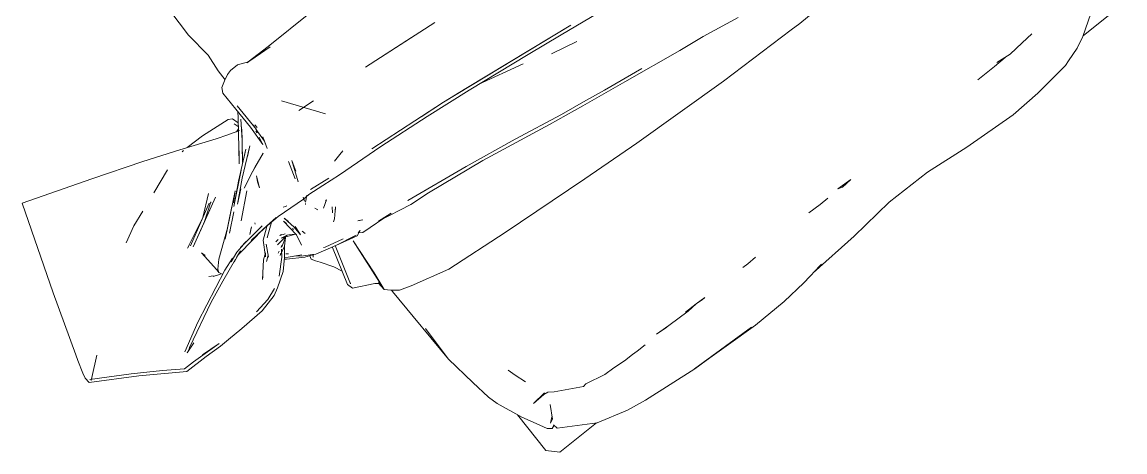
# Model space of a CAD drawing. Header units: millimetres. Extents: x 0 to 57242, y -59538 to 11130.
# Drawn here: x 11438 to 12769, y -1635 to -1116 of the extents above; entities that cross this region are included whole.
import ezdxf

# ---------------------------------------------------------------- set-up
doc = ezdxf.new("R2010")
doc.units = ezdxf.units.MM
doc.layers.add('G-IMPT', color=8, linetype='Continuous', lineweight=9)
doc.layers.add('I-FURN', color=30, linetype='Continuous', lineweight=9)

# ---------------------------------------------------------------- blocks, each defined once
blk = doc.blocks.new('LR1190_SOFA_19 - SOFA_ICV_DXF-1032981-Level 0')
at = {"layer": 'G-IMPT'}
for p, q in [((1750.8, 244.3), (1752.7, 183.3)), ((1752.7, 183.3), (1749, 149.5)), ((1749, 149.5), (1751.5, 127.3)), ((2035.8, 149.9), (1951.8, 120.5)), ((2073.9, 41.7), (2035.8, 149.9)), ((1751.5, 113.7), (1751.5, 127.3)), ((1890.8, 98.3), (1951.8, 120.5)), ((1620.2, 113.1), (1685.8, 112.6)), ((1718.1, 113.3), (1684.2, 111.2)), ((1684.2, 111.2), (1706.1, 112.5)), ((1716.2, 113.2), (1685.8, 112.6)), ((1718.1, 113.3), (1706.1, 112.5)), ((1715.9, 113.1), (1728.4, 118.4)), ((1718.1, 113.3), (1715.9, 113.1)), ((1739.4, 118.6), (1728.4, 118.4)), ((1745.1, 116.8), (1739.4, 118.6)), ((1745.1, 116.8), (1752.7, 113.1)), ((1760.4, 108.9), (1752.7, 113.1)), ((1760.4, 108.9), (1763.6, 102.7)), ((1763.5, 78.1), (1763.6, 102.7)), ((1890.8, 98.3), (1846.9, 81.6)), ((1759.1, 43), (1759.8, 79.9)), ((1804.1, 64.6), (1846.9, 81.6)), ((1763.5, 78.1), (1763.1, 50.1)), ((1767.6, 68.3), (1763.5, 73.7)), ((1801.2, 23.7), (1767.6, 68.3)), ((1773.8, 71.2), (1771.4, 63.3)), ((1773.8, 71.2), (1778.6, 73.8)), ((1815.1, 77.7), (1778.6, 73.8)), ((1815.1, 77.7), (1838.2, 78.1)), ((1844.1, 78.2), (1846, 78)), ((1903.9, 60.4), (1873.5, 71.7)), ((1781, 43.5), (1766.3, 64.5)), ((1773.1, 54.5), (1766.3, 64.5)), ((1772.9, 54.5), (1781, 43.5)), ((1772.9, 54.5), (1797.3, 22.7)), ((1781, 43.5), (1773.1, 54.5)), ((1774.1, 59.7), (1775.9, 65.4)), ((1775.9, 57.3), (1780, 56.1)), ((1776, 54.9), (1790.5, 59.6)), ((1780, 56.1), (1776, 54.9)), ((1804.1, 64.6), (1790.5, 59.6)), ((1714, 51.5), (1682.4, 6.2)), ((1757.2, 48.7), (1757.3, 44.5)), ((1759.1, 43), (1759.2, 49.9)), ((1759.6, 44.2), (1760.6, 26.2)), ((1761.1, 42), (1761.1, 39.7)), ((1763.1, 50.1), (1764.4, 24.4)), ((1781, 43.5), (1797.3, 22.7)), ((1947.4, 44.4), (1927.8, 51.6)), ((1947.4, 44.4), (1967.3, 34)), ((2099.2, -33.8), (2073.9, 41.7)), ((1704.8, 29.3), (1683.9, 27.2)), ((1763.3, 17.1), (1758.9, 31.4)), ((1762.4, 33.7), (1764.4, 24.4)), ((1809.3, 7.9), (1777.9, 32.8)), ((1777.9, 32.8), (1788, 24.4)), ((1815, 7.9), (1784.2, 32.5)), ((1793.1, 25.2), (1784.2, 32.5)), ((1791.5, 36.1), (1801.2, 23.7)), ((1609.5, 20.2), (1510.5, 10.2)), ((1609.5, 20.2), (1543.8, 13.4)), ((1763.3, 17.1), (1760.6, 26.2)), ((1797.9, 4.9), (1770.9, 15.8)), ((1770.9, 15.8), (1789.5, 8.4)), ((1838.4, -12.5), (1804.1, 16.3)), ((1876, 0.1), (1852.7, 18.9)), ((1797.9, 4.9), (1789.5, 8.4)), ((1797.9, 4.9), (1808.7, -0.1)), ((1809.3, 7.9), (1833.3, -13.3)), ((1815, 7.9), (1838.4, -12.5)), ((1860.9, -28.3), (1825.6, 1.3)), ((1825.6, 1.3), (1835.9, -8.9)), ((1848.7, 10.2), (1907.2, -19.9)), ((1848.7, 10.2), (1878.4, -5.3)), ((1878.4, -5.3), (1856.7, 9.2)), ((1856.7, 9.2), (1857.6, 8.3)), ((1908.7, -17.1), (1859.1, 9.1)), ((1876, 0.1), (1859.1, 9.1)), ((1913.5, -16.9), (1876, 0.1)), ((1908.7, -17.1), (1876, 0.1)), ((1749.3, -12.8), (1753.5, -25.6)), ((1749.3, -12.8), (1759.2, -37.7)), ((1753.2, -11.1), (1759.8, -32.5)), ((1793.9, -0.7), (1800.3, -14.1)), ((1793.9, -0.7), (1797.6, -6.9)), ((1800.3, -14.1), (1797.6, -6.9)), ((1815, -3), (1808.7, -0.1)), ((1842.3, -31.8), (1814.6, -7.6)), ((1818.7, -1.1), (1833.3, -13.3)), ((1860.9, -28.3), (1840.2, -11.1)), ((1871.5, -36.9), (1840.2, -11.1)), ((1882.7, -7.2), (1878.4, -5.3)), ((1907.2, -19.9), (1878.4, -5.3)), ((1862.7, -34.5), (1842.5, -17.8)), ((1913.5, -16.9), (1909.9, -15.6)), ((1862.7, -34.5), (1859.9, -32.4)), ((1860.9, -28.3), (1871.5, -36.9)), ((1860.9, -28.3), (1892.3, -51.2)), ((1902.3, -37.1), (1904, -32)), ((1904, -32), (1902.3, -59.7)), ((2101.5, -41), (2099.2, -33.8)), ((1699.3, -42.9), (1694, -41.9)), ((1709.5, -45.4), (1699.3, -42.9)), ((1787.9, -51.9), (1789.7, -51.2)), ((1792.4, -50.4), (1789.7, -51.2)), ((1826.1, -52.1), (1863, -56.1)), ((1830.9, -44), (1831.6, -45.1)), ((1837.1, -44.9), (1844.5, -50.8)), ((1838.2, -45.8), (1844.5, -50.8)), ((1892.3, -51.2), (1900.6, -59.8)), ((2103.9, -69.7), (2079.6, -50.2)), ((2079.6, -50.2), (2098.3, -65.1)), ((2106.5, -56.4), (2101.5, -41)), ((1664.9, -61.9), (1562, -71.6)), ((1654.6, -66.2), (1588.5, -72.9)), ((1654.6, -66.2), (1715, -61.9)), ((1715, -61.9), (1738.7, -59.5)), ((1727.7, -57.2), (1753.3, -54.3)), ((1758.8, -57.6), (1738.7, -59.5)), ((1758.8, -57.6), (1767.3, -57.8)), ((1761.1, -56.7), (1767.4, -62.2)), ((1766, -55.8), (1767.8, -60.8)), ((1766.3, -57.6), (1767.8, -60.8)), ((1804, -55.4), (1767.3, -57.8)), ((1768.5, -63.4), (1769.3, -64.4)), ((1799.6, -61.3), (1797.2, -77.3)), ((1799.6, -61.3), (1798, -67.7)), ((1800.6, -86.5), (1802.5, -63.7)), ((1801.6, -68), (1802.5, -63.7)), ((1828, -56), (1804, -55.4)), ((1806.8, -54.9), (1847.6, -57.8)), ((1806.8, -54.9), (1828, -56)), ((1814.7, -55.7), (1830.7, -67.1)), ((1822.1, -56), (1823.7, -57)), ((1836, -66.5), (1823.7, -57)), ((1847.6, -57.8), (1828, -56)), ((1828, -56), (1867.5, -61)), ((1836, -66.5), (1846.4, -83.9)), ((1870.2, -58), (1853.1, -54.7)), ((1853.1, -54.7), (1863, -56.1)), ((1874.4, -62.8), (1865.5, -59.6)), ((1870.7, -61.3), (1867.5, -61)), ((1870.2, -58), (1882.7, -62.6)), ((1870.7, -61.3), (1879.8, -65.3)), ((1876.4, -63.5), (1905.1, -74.9)), ((1878.7, -60.4), (1894.9, -66.1)), ((1894.9, -66.1), (1959.5, -94.6)), ((1900.1, -68.4), (1902.3, -63.6)), ((1902.3, -63.6), (1900.6, -59.8)), ((1910.8, -63.1), (1902, -66.2)), ((1902.3, -63.6), (1902.3, -59.7)), ((1914.8, -59.9), (1909.9, -62.9)), ((2103.9, -69.7), (2098.3, -65.1)), ((2106.5, -56.4), (2108, -63)), ((2108, -63), (2107.5, -70.1)), ((1562, -71.6), (1384, -94.5)), ((1530.7, -75.5), (1384, -94.5)), ((1446.6, -90.2), (1529, -79.4)), ((1529, -79.4), (1588.5, -72.9)), ((1530.7, -75.5), (1562, -71.6)), ((1562, -71.6), (1594.2, -68.5)), ((1746.2, -75.9), (1755, -81.4)), ((1746.2, -75.9), (1747.9, -76.3)), ((1763.2, -74.8), (1761.6, -78.7)), ((1796.5, -86.9), (1795.6, -77.5)), ((1797.2, -77.3), (1797.1, -89.4)), ((1799.6, -79.1), (1799.6, -77.3)), ((1800.9, -85), (1817.7, -78.1)), ((1809.3, -79.7), (1812.5, -79.4)), ((1810.6, -77), (1816.7, -74.6)), ((1812.3, -79.1), (1817.7, -78.1)), ((1814.7, -74.9), (1816.7, -74.6)), ((1821.3, -77.1), (1825.3, -77.5)), ((1844, -86.5), (1836.2, -72.5)), ((1931.8, -85.7), (1905.1, -74.9)), ((2107.5, -70.1), (2055.5, -101)), ((2061.2, -93.5), (2104.6, -67.6)), ((1400.5, -96.4), (1446.6, -90.2)), ((1458.2, -95.3), (1516, -80.9)), ((1747.4, -94.3), (1742.7, -89.1)), ((1752.9, -99.8), (1742.7, -89.1)), ((1745.9, -86.9), (1749.9, -92.7)), ((1792.7, -87.1), (1791.5, -91.8)), ((1796.5, -86.9), (1797.1, -89.4)), ((1800.6, -86.5), (1803.8, -99.8)), ((1800.9, -85), (1808.2, -80.5)), ((1813.1, -80.1), (1826, -81.4)), ((1813.1, -80.7), (1823.5, -86.9)), ((1813.1, -80.7), (1820.5, -88.3)), ((1831.6, -93.8), (1820.5, -88.3)), ((1829, -98.7), (1821, -88.5)), ((1822.9, -85), (1824.8, -86.9)), ((1824.4, -81.1), (1826, -81.4)), ((1825.7, -88.8), (1831.5, -96.5)), ((1831.9, -89.9), (1829.1, -88.7)), ((1831.6, -93.8), (1829.4, -92)), ((1842.7, -84.3), (1848.9, -89.2)), ((1842.7, -84.3), (1844, -86.5)), ((1843.4, -80.1), (1850.5, -85.4)), ((1843.4, -80.1), (1846.4, -83.9)), ((1866.3, -102.8), (1850.5, -85.4)), ((1931.8, -85.7), (1986.3, -112.6)), ((1316.5, -107.6), (1400.5, -96.4)), ((1756.1, -101.8), (1752.9, -99.8)), ((1802.8, -96), (1803.8, -99.8)), ((1809.4, -113.8), (1828.3, -101.7)), ((1809.8, -111.5), (1819.2, -104.6)), ((1810.6, -109.2), (1825.3, -101.4)), ((1810.6, -109.2), (1819.2, -104.6)), ((1822.4, -98.4), (1825, -96.4)), ((1829.2, -98.9), (1825.3, -101.4)), ((1828.3, -101.7), (1830.6, -100.3)), ((1829, -98.7), (1840.8, -110.8)), ((1831.5, -96.5), (1848.1, -112.4)), ((1863.7, -100.6), (1866.3, -102.8)), ((1994.1, -113.1), (1959.5, -94.6)), ((2006.7, -133.1), (2055.5, -101)), ((2029.1, -113.9), (2061.2, -93.5)), ((1423.7, -107.2), (1390.8, -114.4)), ((1726.7, -122), (1732.1, -119.3)), ((1732.1, -119.3), (1731, -119.9)), ((1782.8, -119.4), (1759.6, -125)), ((1771.4, -125.9), (1796.7, -119.1)), ((1782.8, -119.4), (1784.8, -118.7)), ((1800.2, -117.1), (1796.7, -119.1)), ((1799.3, -118), (1809.4, -113.8)), ((1799.8, -117.8), (1801.8, -119.9)), ((1799.9, -117.2), (1801.8, -119.9)), ((1800.2, -117.1), (1809.8, -111.5)), ((1803.7, -116.2), (1805.3, -120.4)), ((1840.8, -110.8), (1858.3, -122.2)), ((1992.8, -115.7), (1978.5, -111.2)), ((1988.1, -113.8), (1986.3, -112.6)), ((1988.1, -113.8), (1992.8, -115.7)), ((2029.1, -113.9), (2007.1, -128.9)), ((1726.7, -122), (1731, -119.9)), ((1741, -130.7), (1736.3, -133.8)), ((1741, -130.7), (1737.2, -130.3)), ((1737.2, -130.3), (1744.1, -132.7)), ((1771.4, -125.9), (1744.1, -132.7)), ((1744.5, -131.7), (1771.4, -125.9)), ((1744.5, -131.7), (1759.6, -128.9)), ((1759.6, -128.9), (1771.4, -125.9)), ((1772.2, -125.4), (1786.5, -173.2)), ((1776, -125.5), (1789.8, -171.8)), ((1789.6, -144.6), (1798.7, -130.1)), ((1802.2, -125.1), (1798.7, -130.1)), ((1802.2, -125.1), (1805.3, -120.4)), ((1858.3, -122.2), (1867.3, -127)), ((1876.4, -126), (1861.9, -120.5)), ((1890.1, -132.4), (1867.3, -127)), ((1876.4, -126), (1896.4, -129)), ((1890.1, -132.4), (1922.7, -133.8)), ((1993.3, -129.1), (1955.4, -131)), ((1979.5, -129.3), (1955.4, -131)), ((1993.3, -129.1), (2007.1, -128.9)), ((1568.6, -156.2), (1644.2, -145.9)), ((1589.1, -149.3), (1669.8, -137.8)), ((1669.8, -137.8), (1643.2, -141.5)), ((1644.2, -145.9), (1669.9, -143.5)), ((1713, -135.2), (1669.9, -143.5)), ((1695, -136.8), (1736.3, -133.8)), ((1713, -135.2), (1695, -136.8)), ((1751.7, -134.4), (1758.8, -203.8)), ((1751.7, -134.4), (1756, -180.7)), ((1789.6, -144.6), (1784.8, -154.9)), ((1943.3, -134.1), (1922.7, -133.8)), ((1956, -134.6), (1943.3, -134.1)), ((1956, -134.6), (1977.4, -133.3)), ((2006.7, -133.1), (1977.4, -133.3)), ((1478.9, -172.3), (1568.6, -156.2)), ((1589.1, -149.3), (1522.3, -160.5)), ((1429.7, -176.6), (1459.8, -171.8)), ((1478.9, -172.3), (1433.3, -179.7)), ((1522.3, -160.5), (1459.8, -171.8)), ((1786.5, -173.2), (1785.8, -172.2)), ((1789.8, -171.8), (1787.8, -179)), ((1349.5, -188.6), (1401, -181.3)), ((1433.3, -179.7), (1375.8, -188.7)), ((1429.7, -176.6), (1401, -181.3)), ((1758.8, -203.8), (1756, -180.7)), ((1763.3, -191), (1787.8, -179)), ((1300.3, -200.2), (1375.8, -188.7)), ((1758.8, -203.8), (1759.6, -193.3)), ((1759.6, -193.3), (1758.9, -194.3)), ((1763.3, -191), (1759.1, -194.6)), ((1267.5, -204.6), (1220.1, -213)), ((1300.3, -200.2), (1267.5, -204.6)), ((1753.4, -209.6), (1744.9, -216.1)), ((1751.9, -251.1), (1752.8, -212.1)), ((1752.7, -210.1), (1752.8, -212.1)), ((1753.4, -209.6), (1758.8, -203.8)), ((1682.6, -233.1), (1730.7, -220.5)), ((1744.9, -216.1), (1730.7, -220.5)), ((1601.7, -241), (1682.6, -233.1)), ((1410.3, -255.6), (1486.4, -250.3)), ((1533.9, -246.4), (1486.4, -250.3)), ((1533.9, -246.4), (1601.7, -241)), ((1751.9, -251.1), (1750.6, -318)), ((1145.7, -264.8), (1166.4, -265)), ((1179.5, -264.5), (1166.4, -265)), ((1179.5, -264.5), (1281.8, -262.1)), ((1281.8, -262.1), (1410.3, -255.6)), ((1749.2, -271.9), (1750.6, -318)), ((1749.2, -271.9), (1750.6, -317.5)), ((1750.6, -318), (1745.3, -358.2)), ((1750.6, -318), (1750.6, -317.5)), ((1741.6, -383.9), (1745.3, -358.2)), ((1695.2, -397.3), (1699.8, -383.3)), ((1699.8, -383.3), (1702.4, -373.3)), ((1741.6, -383.9), (1738.1, -396.6)), ((1725, -427.9), (1738.1, -396.6)), ((1675.2, -428.3), (1681.7, -423.8)), ((1687.1, -423), (1681.7, -423.8)), ((1685.5, -421.9), (1703.7, -424)), ((1687.1, -423), (1703.7, -424)), ((1727.6, -422.5), (1727.4, -477.3)), ((1675.2, -428.3), (1643.5, -445.3)), ((1697.6, -452.9), (1688.7, -437.3)), ((1725, -427.9), (1716.2, -444.5)), ((971.3, -450.2), (955.4, -449)), ((991.2, -452.1), (971.3, -450.2)), ((1010, -450), (991.2, -452.1)), ((1015.2, -452.1), (998.2, -451.5)), ((1015.2, -452.1), (1040.8, -451.9)), ((1255, -449.9), (1235.8, -450.8)), ((1249.2, -451.6), (1235.8, -450.8)), ((1249.2, -451.6), (1255, -449.9)), ((1271.3, -451.1), (1283.5, -451.4)), ((1283.5, -451.4), (1300.2, -450.6)), ((1396.4, -452.9), (1384.1, -452.3)), ((1475.2, -452), (1462.3, -452.3)), ((1466.7, -452.7), (1462.3, -452.3)), ((1475.2, -452), (1466.7, -452.7)), ((1475.2, -452), (1491.5, -451.8)), ((1475.2, -452), (1488.4, -452.7)), ((1488.4, -452.7), (1517.4, -451.9)), ((1517.4, -451.9), (1535.2, -450.7)), ((1535.2, -450.7), (1520.5, -451.7)), ((1566.5, -452.1), (1554.3, -452.2)), ((1566.5, -452.1), (1573.6, -452)), ((1585.8, -451.7), (1573.6, -452)), ((1585.8, -451.7), (1601.3, -450.5)), ((1614.5, -450.1), (1601.3, -450.5)), ((1639.5, -444.8), (1614.5, -450.1)), ((1643.5, -445.3), (1639.5, -444.8)), ((1702.4, -455), (1696.5, -450)), ((1716.2, -444.5), (1709.6, -457.8)), ((1403.7, -452.7), (1396.4, -452.9)), ((1658.2, -489.7), (1699.8, -464.8)), ((1702.4, -455), (1697.6, -452.9)), ((1699.8, -464.8), (1700.9, -458.9)), ((1704.9, -461.4), (1700.5, -459.8)), ((1704.9, -461.4), (1709.6, -457.8)), ((876, -469.2), (909.1, -490)), ((1727.4, -477.3), (1715.3, -489.4)), ((843.8, -489.4), (908, -489.4)), ((923.2, -496.7), (909.1, -490)), ((1658.2, -489.7), (1619.9, -500.6)), ((1658.8, -489.4), (1715.3, -489.4)), ((941.2, -502.2), (923.2, -496.7)), ((941.2, -502.2), (947.3, -504.1)), ((994.1, -509.7), (947.3, -504.1)), ((1101.9, -507.4), (1158, -501.4)), ((1158, -501.4), (1216.5, -500.7)), ((1275.2, -506.8), (1216.5, -500.7)), ((1595.5, -504.7), (1525.3, -512.2)), ((1595.5, -504.7), (1619.9, -500.6)), ((1033.8, -511.4), (994.1, -509.7)), ((1033.8, -511.4), (1101.9, -507.4)), ((1275.2, -506.8), (1341.5, -510.5)), ((1327.1, -508.4), (1341.5, -510.5)), ((1327.1, -508.4), (1357.7, -513)), ((1390.6, -515.8), (1357.7, -513)), ((1435.3, -516.7), (1390.6, -515.8)), ((1435.3, -516.7), (1525.4, -512)), ((1440.7, -515.5), (1525.4, -512)), ((1440.7, -515.5), (1525.3, -512.2))]:
    blk.add_line(p, q, dxfattribs=at)
blk = doc.blocks.new('LR1190_SOFA_19 - LR1190_SOFA_19-1033392-Level 0')
at = {"extrusion": (0, 0, -1), "zscale": -1, "rotation": 180}
blk.add_blockref('LR1190_SOFA_19 - SOFA_ICV_DXF-1032981-Level 0', (1959.4, 1435.8), dxfattribs=at)

msp = doc.modelspace()

# ---------------------------------------------------------------- block references
at = {"layer": 'I-FURN', "rotation": 218.5192572358333}
msp.add_blockref('LR1190_SOFA_19 - LR1190_SOFA_19-1033392-Level 0', (10697.2, -280.6), dxfattribs=at)

doc.saveas('drawing.dxf')
